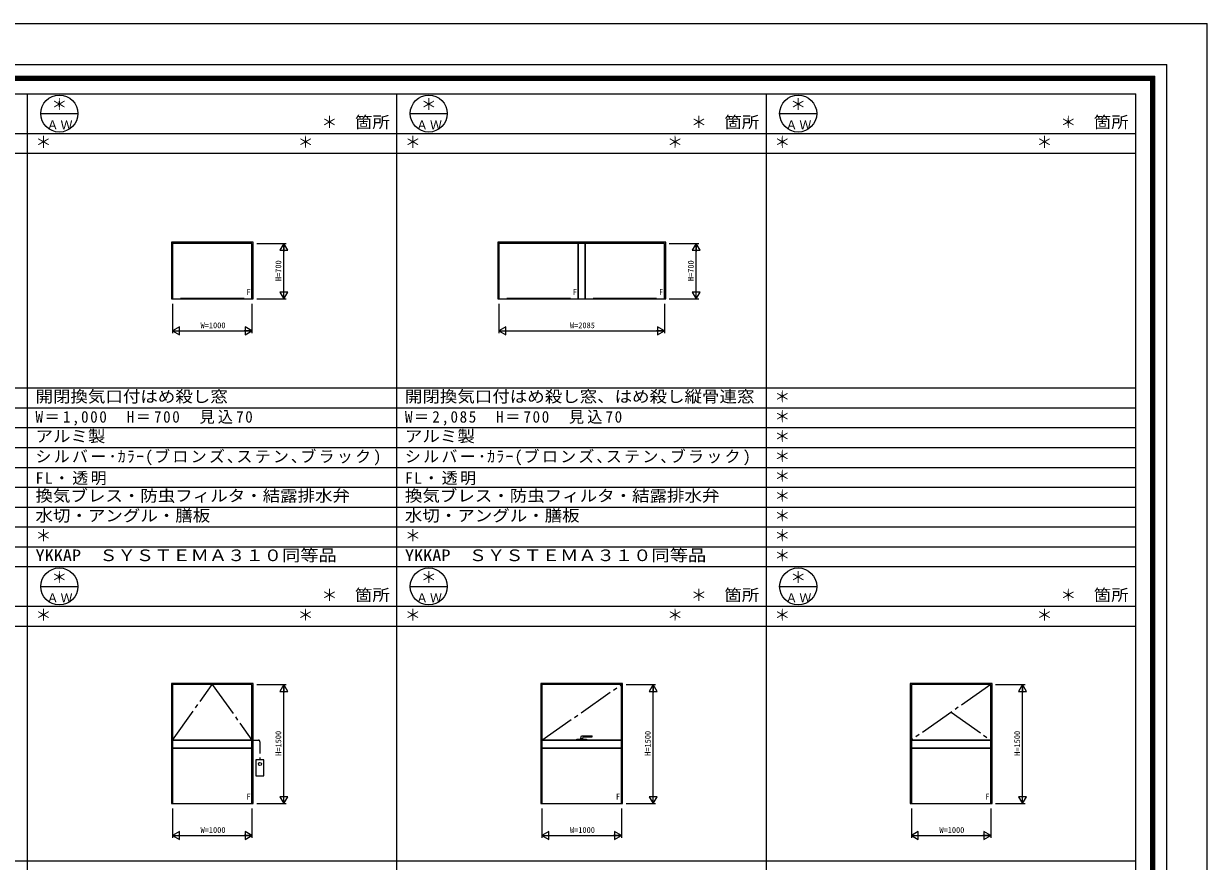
# Model space of a CAD drawing. Units: millimetres, scale not verified. Extents: x -14850 to 14850, y -10500 to 10500.
# Drawn here: x -49 to 14850, y -48 to 10500 of the extents above; entities that cross this region are included whole.
import ezdxf
from ezdxf.enums import TextEntityAlignment as Align

# ---------------------------------------------------------------- set-up
doc = ezdxf.new("R2010")
doc.units = ezdxf.units.MM
doc.header["$LTSCALE"] = 50
doc.linetypes.add('CHAIN2', pattern=[12, 9, -1, 1, -1])
doc.linetypes.add('DASHED3', pattern=[4, 3, -1])
doc.layers.add('0-0_0', color=7, linetype='Continuous')
for name, color, linetype, lineweight in [('0-1_USER1', 7, 'Continuous', 9), ('0-2_YKK_ZWAK', 4, 'Continuous', 9), ('0-3_YKK_11', 3, 'Continuous', 9), ('0-4_YKK_12', 2, 'Continuous', 9)]:
    doc.layers.add(name, color=color, linetype=linetype, lineweight=lineweight)
doc.styles.add('ＭＳ ゴシック', font='')
doc.styles.get('ＭＳ ゴシック').set_extended_font_data('MS Gothic')

msp = doc.modelspace()

# ---------------------------------------------------------------- linework, layer by layer
at = {"layer": '0-1_USER1'}
for p, q in [((-14850, 10500), (14850, 10500)), ((14850, -10500), (14850, 10500)), ((-14340.23, 9987.41), (14340.79, 9987.41)), ((14340.79, -9999.25), (14340.79, 9987.41)), ((-14190.23, 9837.97), (14190.23, 9837.97)), ((14190.23, -9849.81), (14190.23, 9837.97)), ((-14177.82, 9825.57), (14177.82, 9825.57)), ((-14164.85, 9812.59), (14165.42, 9812.59)), ((-14152.44, 9799.62), (14152.45, 9799.62)), ((-14140.04, 9787.22), (14140.04, 9787.22)), ((14140.04, -9799.06), (14140.04, 9787.22)), ((14152.45, -9812.03), (14152.45, 9799.62)), ((14165.42, -9825), (14165.42, 9812.59)), ((14177.82, -9837.41), (14177.82, 9825.57)), ((-13949.96, 9617.94), (13950.04, 9617.94)), ((0.04, -8247.06), (0.04, 9617.94)), ((4650.04, -8247.06), (4650.04, 9617.94)), ((9300.04, -8247.06), (9300.04, 9617.94)), ((13950.04, -8247.06), (13950.04, 9617.94)), ((166.71, 9367.94), (633.37, 9367.94)), ((4816.7, 9367.94), (5283.37, 9367.94)), ((9466.7, 9367.94), (9933.37, 9367.94)), ((-13949.96, 9117.94), (13950.04, 9117.94)), ((-13949.96, 8867.94), (13950.04, 8867.94)), ((-13949.96, 5912.94), (13950.04, 5912.94)), ((-13949.96, 5662.94), (13950.04, 5662.94)), ((-13949.96, 5412.94), (13950.04, 5412.94)), ((-13949.96, 5162.94), (13950.04, 5162.94)), ((-13949.96, 4912.94), (13950.04, 4912.94)), ((-13949.96, 4662.94), (13950.04, 4662.94)), ((-9299.96, 4412.94), (13950.04, 4412.94)), ((-9299.96, 4162.94), (13950.04, 4162.94)), ((-13949.96, 3912.94), (13950.04, 3912.94)), ((-13949.96, 3662.94), (13950.04, 3662.94)), ((166.71, 3412.94), (633.37, 3412.94)), ((4816.7, 3412.94), (5283.37, 3412.94)), ((9466.7, 3412.94), (9933.37, 3412.94)), ((-13949.96, 3162.94), (13950.04, 3162.94)), ((-13949.96, 2912.94), (13950.04, 2912.94)), ((-13949.96, -42.06), (13950.04, -42.06))]:
    msp.add_line(p, q, dxfattribs=at)
for centre in [(400.04, 9367.94), (5050.04, 9367.94), (9700.04, 9367.94), (400.04, 3412.94), (5050.04, 3412.94), (9700.04, 3412.94)]:
    msp.add_circle(centre, 233.33, dxfattribs=at)
at = {"layer": '0-2_YKK_ZWAK'}
for p, q in [((2840.04, 7747.94), (1810.04, 7747.94)), ((1810.04, 7747.94), (1810.04, 7032.93)), ((2840.04, 7032.93), (2840.04, 7747.94)), ((8032.54, 7747.94), (5917.54, 7747.94)), ((5917.54, 7747.94), (5917.54, 7032.93)), ((8032.54, 7032.93), (8032.54, 7747.94)), ((2825.04, 7732.94), (1825.04, 7732.94)), ((2825.04, 7732.94), (1825.04, 7732.94)), ((1825.04, 7732.94), (1825.04, 7032.93)), ((1825.04, 7732.94), (1825.04, 7032.93)), ((2825.04, 7032.93), (2825.04, 7732.94)), ((2825.04, 7032.93), (2825.04, 7732.94)), ((5932.54, 7732.94), (5932.54, 7032.93)), ((5932.54, 7732.94), (5932.54, 7032.93)), ((6932.54, 7732.94), (5932.54, 7732.94)), ((6932.54, 7732.94), (5932.54, 7732.94)), ((7017.54, 7732.94), (6932.54, 7732.94)), ((6932.54, 7032.93), (6932.54, 7732.94)), ((7017.54, 7732.94), (7017.54, 7032.93)), ((8017.54, 7732.94), (7017.54, 7732.94)), ((8017.54, 7732.94), (7017.54, 7732.94)), ((8017.54, 7032.93), (8017.54, 7732.94)), ((8017.54, 7032.93), (8017.54, 7732.94)), ((1810.04, 7032.93), (2840.04, 7032.93)), ((1825.04, 7032.93), (2825.04, 7032.93)), ((1825.04, 7032.93), (2825.04, 7032.93)), ((2725.04, 7037.94), (1925.04, 7037.94)), ((1925.04, 7037.94), (1925.04, 7032.93)), ((2725.04, 7032.93), (2725.04, 7037.94)), ((5917.54, 7032.93), (8032.54, 7032.93)), ((5932.54, 7032.93), (6932.54, 7032.93)), ((5932.54, 7032.93), (6932.54, 7032.93)), ((6832.54, 7037.94), (6032.54, 7037.94)), ((6032.54, 7037.94), (6032.54, 7032.93)), ((6832.54, 7032.93), (6832.54, 7037.94)), ((6932.54, 7032.93), (7017.54, 7032.93)), ((7017.54, 7032.93), (8017.54, 7032.93)), ((7017.54, 7032.93), (8017.54, 7032.93)), ((7917.54, 7032.93), (7917.54, 7037.94)), ((2840.04, 2192.94), (1810.04, 2192.94)), ((1810.04, 2192.94), (1810.04, 677.94)), ((2825.04, 2177.94), (1825.04, 2177.94)), ((1825.04, 2177.94), (1825.04, 1477.94)), ((2825.04, 1477.94), (2825.04, 2177.94)), ((2840.04, 677.94), (2840.04, 2192.94)), ((7490.04, 2192.94), (6460.04, 2192.94)), ((6460.04, 2192.94), (6460.04, 677.94)), ((7475.04, 2177.94), (6475.04, 2177.94)), ((6475.04, 2177.94), (6475.04, 1477.94)), ((7475.04, 1477.94), (7475.04, 2177.94)), ((7490.04, 677.94), (7490.04, 2192.94)), ((12140.04, 2192.94), (11110.04, 2192.94)), ((11110.04, 2192.94), (11110.04, 677.94)), ((12125.04, 2177.94), (11125.04, 2177.94)), ((11125.04, 2177.94), (11125.04, 1477.94)), ((12125.04, 1477.94), (12125.04, 2177.94)), ((12140.04, 677.94), (12140.04, 2192.94)), ((1825.04, 1477.94), (1825.04, 1377.94)), ((2825.04, 1377.94), (1825.04, 1377.94)), ((1825.04, 1377.94), (1825.04, 677.94)), ((1825.04, 1377.94), (1825.04, 677.94)), ((2825.04, 1377.94), (2825.04, 1477.94)), ((2825.04, 677.94), (2825.04, 1377.94)), ((2825.04, 677.94), (2825.04, 1377.94)), ((6475.04, 1477.94), (6475.04, 1377.94)), ((7475.04, 1377.94), (6475.04, 1377.94)), ((6475.04, 1377.94), (6475.04, 677.94)), ((6475.04, 1377.94), (6475.04, 677.94)), ((7475.04, 1377.94), (7475.04, 1477.94)), ((7475.04, 677.94), (7475.04, 1377.94)), ((7475.04, 677.94), (7475.04, 1377.94)), ((11125.04, 1477.94), (11125.04, 1377.94)), ((12125.04, 1377.94), (11125.04, 1377.94)), ((11125.04, 1377.94), (11125.04, 677.94)), ((11125.04, 1377.94), (11125.04, 677.94)), ((12125.04, 1377.94), (12125.04, 1477.94)), ((12125.04, 677.94), (12125.04, 1377.94)), ((12125.04, 677.94), (12125.04, 1377.94)), ((1810.04, 677.94), (2840.04, 677.94)), ((1825.04, 677.94), (2825.04, 677.94)), ((1825.04, 677.94), (2825.04, 677.94)), ((6460.04, 677.94), (7490.04, 677.94)), ((6475.04, 677.94), (7475.04, 677.94)), ((6475.04, 677.94), (7475.04, 677.94)), ((11110.04, 677.94), (12140.04, 677.94)), ((11125.04, 677.94), (12125.04, 677.94)), ((11125.04, 677.94), (12125.04, 677.94))]:
    msp.add_line(p, q, dxfattribs=at)
at = {"layer": '0-2_YKK_ZWAK', "linetype": 'CHAIN2'}
for p, q in [((1825.04, 1477.94), (2325.04, 2177.94)), ((2325.04, 2177.94), (2825.04, 1477.94)), ((6475.04, 1477.94), (7475.04, 2177.94)), ((12125.04, 2177.94), (11125.04, 1477.94)), ((11625.04, 1827.94), (12125.04, 1477.94))]:
    msp.add_line(p, q, dxfattribs=at)
at = {"layer": '0-2_YKK_ZWAK'}
for points in [[(6932.54, 7032.93), (6932.54, 7732.94), (6932.54, 7032.93)], [(7017.54, 7032.93), (7017.54, 7732.94), (7017.54, 7032.93)], [(7917.54, 7037.94), (7117.54, 7037.94), (7117.54, 7032.93)], [(2825.04, 1477.94), (1825.04, 1477.94), (2825.04, 1477.94)], [(2825.04, 1377.94), (1825.04, 1377.94), (2825.04, 1377.94)], [(7475.04, 1477.94), (6475.04, 1477.94), (7475.04, 1477.94)], [(7475.04, 1377.94), (6475.04, 1377.94), (7475.04, 1377.94)], [(12125.04, 1477.94), (11125.04, 1477.94), (12125.04, 1477.94)], [(12125.04, 1377.94), (11125.04, 1377.94), (12125.04, 1377.94)]]:
    msp.add_lwpolyline(points, dxfattribs=at)
at = {"layer": '0-3_YKK_11'}
for p, q in [((6958.54, 1487.94), (6970.6, 1532.94)), ((6958.54, 1487.94), (6970.6, 1532.94)), ((6970.6, 1532.94), (7105.04, 1532.94)), ((6970.6, 1532.94), (7105.04, 1532.94)), ((6991.54, 1487.94), (6988.59, 1498.94)), ((6991.54, 1487.94), (6988.59, 1498.94)), ((6997.52, 1517.94), (7105.04, 1517.94)), ((6997.52, 1517.94), (7105.04, 1517.94)), ((7105.04, 1517.94), (7105.04, 1532.94)), ((7105.04, 1517.94), (7105.04, 1532.94)), ((6915.04, 1487.94), (7035.04, 1487.94)), ((6915.04, 1477.94), (6915.04, 1487.94)), ((6915.04, 1487.94), (7035.04, 1487.94)), ((6915.04, 1477.94), (6915.04, 1487.94)), ((7035.04, 1477.94), (6915.04, 1477.94)), ((7035.04, 1477.94), (6915.04, 1477.94)), ((7035.04, 1487.94), (7035.04, 1477.94)), ((7035.04, 1487.94), (7035.04, 1477.94)), ((2975.04, 1027.94), (2975.04, 1227.94)), ((2975.04, 1027.94), (2975.04, 1227.94)), ((2875.04, 1027.94), (2975.04, 1027.94)), ((2875.04, 1027.94), (2975.04, 1027.94))]:
    msp.add_line(p, q, dxfattribs=at)
at = {"layer": '0-3_YKK_11', "linetype": 'DASHED3'}
for p, q in [((2825.04, 1477.94), (2905.04, 1477.94)), ((2925.04, 1457.94), (2925.04, 1227.94))]:
    msp.add_line(p, q, dxfattribs=at)
at = {"layer": '0-3_YKK_11'}
for points in [[(6961.49, 1498.94), (6988.59, 1498.94), (6992.69, 1514.23)], [(6961.49, 1498.94), (6988.59, 1498.94), (6992.69, 1514.23)], [(2975.04, 1227.94), (2875.04, 1227.94), (2875.04, 1027.94)], [(2975.04, 1227.94), (2875.04, 1227.94), (2875.04, 1027.94)]]:
    msp.add_lwpolyline(points, dxfattribs=at)
msp.add_circle((2925.04, 1177.94), 20, dxfattribs=at)
msp.add_circle((2925.04, 1177.94), 20, dxfattribs=at)
msp.add_arc((6997.52, 1512.94), 5, 90, 165, dxfattribs=at)
msp.add_arc((6997.52, 1512.94), 5, 90, 165, dxfattribs=at)
at = {"layer": '0-3_YKK_11', "linetype": 'DASHED3'}
msp.add_arc((2905.04, 1457.94), 20, 0, 90, dxfattribs=at)
at = {"layer": '0-4_YKK_12'}
for p, q in [((2885.04, 7732.94), (3255.04, 7732.94)), ((3225.04, 7732.94), (3175.04, 7646.33)), ((3175.04, 7646.33), (3275.04, 7646.33)), ((3225.04, 7033.94), (3225.04, 7731.93)), ((8077.54, 7732.94), (8447.54, 7732.94)), ((8417.54, 7732.94), (8367.54, 7646.33)), ((8367.54, 7646.33), (8467.54, 7646.33)), ((8417.54, 7033.94), (8417.54, 7731.93)), ((2885.04, 7032.93), (3255.04, 7032.93)), ((3175.04, 7119.54), (3225.04, 7032.93)), ((3275.04, 7119.54), (3175.04, 7119.54)), ((3225.04, 7032.93), (3225.04, 7132.93)), ((3225.04, 7032.93), (3275.04, 7119.54)), ((8077.54, 7032.93), (8447.54, 7032.93)), ((8367.54, 7119.54), (8417.54, 7032.93)), ((8467.54, 7119.54), (8367.54, 7119.54)), ((8417.54, 7032.93), (8417.54, 7132.93)), ((8417.54, 7032.93), (8467.54, 7119.54)), ((1825.04, 6972.94), (1825.04, 6602.94)), ((2825.04, 6972.94), (2825.04, 6602.94)), ((5932.54, 6972.94), (5932.54, 6602.94)), ((8017.54, 6972.94), (8017.54, 6602.94)), ((1911.64, 6682.94), (1825.04, 6632.94)), ((1825.04, 6632.94), (1911.64, 6582.94)), ((1825.04, 6632.94), (1925.04, 6632.94)), ((1826.04, 6632.94), (2824.04, 6632.94)), ((1911.64, 6582.94), (1911.64, 6682.94)), ((2825.04, 6632.94), (2725.04, 6632.94)), ((2738.44, 6682.94), (2738.44, 6582.94)), ((2825.04, 6632.94), (2738.44, 6682.94)), ((2738.44, 6582.94), (2825.04, 6632.94)), ((5932.54, 6632.94), (6032.54, 6632.94)), ((5933.54, 6632.94), (8016.54, 6632.94)), ((8017.54, 6632.94), (7917.54, 6632.94)), ((7930.94, 6682.94), (7930.94, 6582.94)), ((8017.54, 6632.94), (7930.94, 6682.94)), ((7930.94, 6582.94), (8017.54, 6632.94)), ((2885.04, 2177.94), (3255.04, 2177.94)), ((3225.04, 2177.94), (3175.04, 2091.33)), ((3175.04, 2091.33), (3275.04, 2091.33)), ((3225.04, 2177.94), (3225.04, 2077.94)), ((3275.04, 2091.33), (3225.04, 2177.94)), ((3225.04, 678.94), (3225.04, 2176.94)), ((7535.04, 2177.94), (7905.04, 2177.94)), ((7875.04, 2177.94), (7825.04, 2091.33)), ((7825.04, 2091.33), (7925.04, 2091.33)), ((7875.04, 2177.94), (7875.04, 2077.94)), ((7925.04, 2091.33), (7875.04, 2177.94)), ((7875.04, 678.94), (7875.04, 2176.94)), ((12185.04, 2177.94), (12555.04, 2177.94)), ((12475.04, 2091.33), (12575.04, 2091.33)), ((12525.04, 2177.94), (12525.04, 2077.94)), ((12525.04, 678.94), (12525.04, 2176.94)), ((3175.04, 764.54), (3225.04, 677.94)), ((3275.04, 764.54), (3175.04, 764.54)), ((3225.04, 677.94), (3225.04, 777.94)), ((3225.04, 677.94), (3275.04, 764.54)), ((7875.04, 677.94), (7925.04, 764.54)), ((12525.04, 677.94), (12575.04, 764.54)), ((1825.04, 617.94), (1825.04, 247.94)), ((2825.04, 617.94), (2825.04, 247.94)), ((2885.04, 677.94), (3255.04, 677.94)), ((6475.04, 617.94), (6475.04, 247.94)), ((7475.04, 617.94), (7475.04, 247.94)), ((7535.04, 677.94), (7905.04, 677.94)), ((11125.04, 617.94), (11125.04, 247.94)), ((12125.04, 617.94), (12125.04, 247.94)), ((12185.04, 677.94), (12555.04, 677.94)), ((1911.64, 327.94), (1825.04, 277.94)), ((1911.64, 227.94), (1911.64, 327.94)), ((2738.44, 327.94), (2738.44, 227.94)), ((2825.04, 277.94), (2738.44, 327.94)), ((7388.44, 327.94), (7388.44, 227.94)), ((11211.64, 227.94), (11211.64, 327.94)), ((12038.44, 327.94), (12038.44, 227.94)), ((12125.04, 277.94), (12038.44, 327.94)), ((1825.04, 277.94), (1911.64, 227.94)), ((1825.04, 277.94), (1925.04, 277.94)), ((1826.04, 277.94), (2824.04, 277.94)), ((2825.04, 277.94), (2725.04, 277.94)), ((2738.44, 227.94), (2825.04, 277.94)), ((6475.04, 277.94), (6575.04, 277.94)), ((6476.04, 277.94), (7474.04, 277.94)), ((7475.04, 277.94), (7375.04, 277.94)), ((11125.04, 277.94), (11225.04, 277.94)), ((11126.04, 277.94), (12124.04, 277.94)), ((12125.04, 277.94), (12025.04, 277.94)), ((12038.44, 227.94), (12125.04, 277.94))]:
    msp.add_line(p, q, dxfattribs=at)
for points in [[(3275.04, 7646.33), (3225.04, 7732.94), (3225.04, 7632.94)], [(8467.54, 7646.33), (8417.54, 7732.94), (8417.54, 7632.94)], [(12575.04, 2091.33), (12525.04, 2177.94), (12475.04, 2091.33)], [(7925.04, 764.54), (7825.04, 764.54), (7875.04, 677.94), (7875.04, 777.94)], [(12575.04, 764.54), (12475.04, 764.54), (12525.04, 677.94), (12525.04, 777.94)], [(7388.44, 227.94), (7475.04, 277.94), (7388.44, 327.94)], [(11211.64, 327.94), (11125.04, 277.94), (11211.64, 227.94)]]:
    msp.add_lwpolyline(points, dxfattribs=at)
for points in [[(5932.54, 6632.94), (6019.14, 6582.94), (6019.14, 6682.94)], [(6561.64, 227.94), (6561.64, 327.94), (6475.04, 277.94)]]:
    msp.add_lwpolyline(points, close=True, dxfattribs=at)

# ---------------------------------------------------------------- texts
at = {"layer": '0-0_0', "style": 'ＭＳ ゴシック'}
for p in [(300.04, 9367.94), (4950.04, 9367.94), (9600.04, 9367.94), (3700.04, 9142.94), (8350.04, 9142.94), (13000.04, 9142.94), (100.04, 8892.94), (3400.04, 8892.94), (4750.04, 8892.94), (8050.04, 8892.94), (9400.04, 8892.94), (12700.04, 8892.94), (9400.04, 5687.94), (9400.04, 5437.94), (9400.04, 5187.94), (9400.04, 4937.94), (9400.04, 4687.94), (9400.04, 4437.94), (9400.04, 4187.94), (100.04, 3937.94), (4750.04, 3937.94), (9400.04, 3937.94), (9400.04, 3687.94), (300.04, 3412.94), (4950.04, 3412.94), (9600.04, 3412.94), (3700.04, 3187.94), (8350.04, 3187.94), (13000.04, 3187.94), (100.04, 2937.94), (3400.04, 2937.94), (4750.04, 2937.94), (8050.04, 2937.94), (9400.04, 2937.94), (12700.04, 2937.94)]:
    msp.add_text('＊', height=146.6, dxfattribs=at).set_placement(p, align=Align.BOTTOM_LEFT)
for s, width, p in [('開閉換気口付はめ殺し窓', 1.1, (100.04, 5687.94)), ('開閉換気口付はめ殺し窓、はめ殺し縦骨連窓', 1.1, (4750.04, 5687.94)), ('アルミ製', 1.1, (100.04, 5187.94)), ('アルミ製', 1.1, (4750.04, 5187.94)), ('換気ブレス・防虫フィルタ・結露排水弁', 1.1, (100.04, 4437.94)), ('換気ブレス・防虫フィルタ・結露排水弁', 1.1, (4750.04, 4437.94)), ('水切・アングル・膳板', 1.1, (100.04, 4187.94)), ('水切・アングル・膳板', 1.1, (4750.04, 4187.94)), ('YKKAP\u3000ＳＹＳＴＥＭＡ３１０同等品', 1.15, (100.04, 3687.94)), ('YKKAP\u3000ＳＹＳＴＥＭＡ３１０同等品', 1.15, (4750.04, 3687.94))]:
    msp.add_text(s, height=146.6, dxfattribs=dict(at, width=width)).set_placement(p, align=Align.BOTTOM_LEFT)
at = {"layer": '0-0_0', "char_height": 146.6, "attachment_point": 7, "style": 'ＭＳ ゴシック'}
for s, insert in [('\\T1.21;\\W0.95;W＝1,000\u3000H＝700\\~\\~見込70', (100.04, 5437.94)), ('\\T1.21;\\W0.95;W＝2,085\u3000H＝700\\~\\~見込70', (4750.04, 5437.94)), ('\\T1.15;シルバー･ｶﾗｰ(ブロンズ､ステン､ブラック)', (100.04, 4937.94)), ('\\T1.15;シルバー･ｶﾗｰ(ブロンズ､ステン､ブラック)', (4750.04, 4937.94)), ('\\T1.16;FL・透明', (100.04, 4687.94)), ('\\T1.16;FL・透明', (4750.04, 4687.94))]:
    msp.add_mtext(s, dxfattribs=dict(at, insert=insert))
at = {"layer": '0-1_USER1', "style": 'ＭＳ ゴシック', "width": 1.1}
for p in [(4120.04, 9142.94), (8770.04, 9142.94), (13420.04, 9142.94), (4120.04, 3187.94), (8770.04, 3187.94), (13420.04, 3187.94)]:
    msp.add_text('箇所', height=146.6, dxfattribs=at).set_placement(p, align=Align.BOTTOM_LEFT)
at = {"layer": '0-1_USER1', "char_height": 110, "attachment_point": 7, "style": 'ＭＳ ゴシック'}
for insert in [(240.04, 9167.94), (4890.04, 9167.94), (9540.04, 9167.94), (240.04, 3212.94), (4890.04, 3212.94), (9540.04, 3212.94)]:
    msp.add_mtext('\\T1.17;ＡＷ', dxfattribs=dict(at, insert=insert))
at = {"layer": '0-2_YKK_ZWAK', "style": 'ＭＳ ゴシック'}
for p in [(2756.18, 7062.94), (6863.68, 7062.94), (7948.68, 7062.94), (2756.18, 707.94), (7406.18, 707.94), (12056.18, 707.94)]:
    msp.add_text('F', height=73.31, dxfattribs=at).set_placement(p, align=Align.BOTTOM_LEFT)
at = {"layer": '0-4_YKK_12', "color": 4, "style": 'ＭＳ ゴシック'}
for s, p in [('H=700', (3215.04, 7258.37)), ('H=700', (8407.54, 7258.37)), ('H=1500', (3215.04, 1280.51)), ('H=1500', (7865.04, 1280.51)), ('H=1500', (12515.04, 1280.51))]:
    msp.add_text(s, height=73.31, rotation=90, dxfattribs=at).set_placement(p, align=Align.BOTTOM_LEFT)
for s, p in [('W=1000', (2177.61, 6642.94)), ('W=2085', (6827.61, 6642.94)), ('W=1000', (2177.61, 287.94)), ('W=1000', (6827.61, 287.94)), ('W=1000', (11477.61, 287.94))]:
    msp.add_text(s, height=73.31, dxfattribs=at).set_placement(p, align=Align.BOTTOM_LEFT)

doc.saveas('drawing.dxf')
